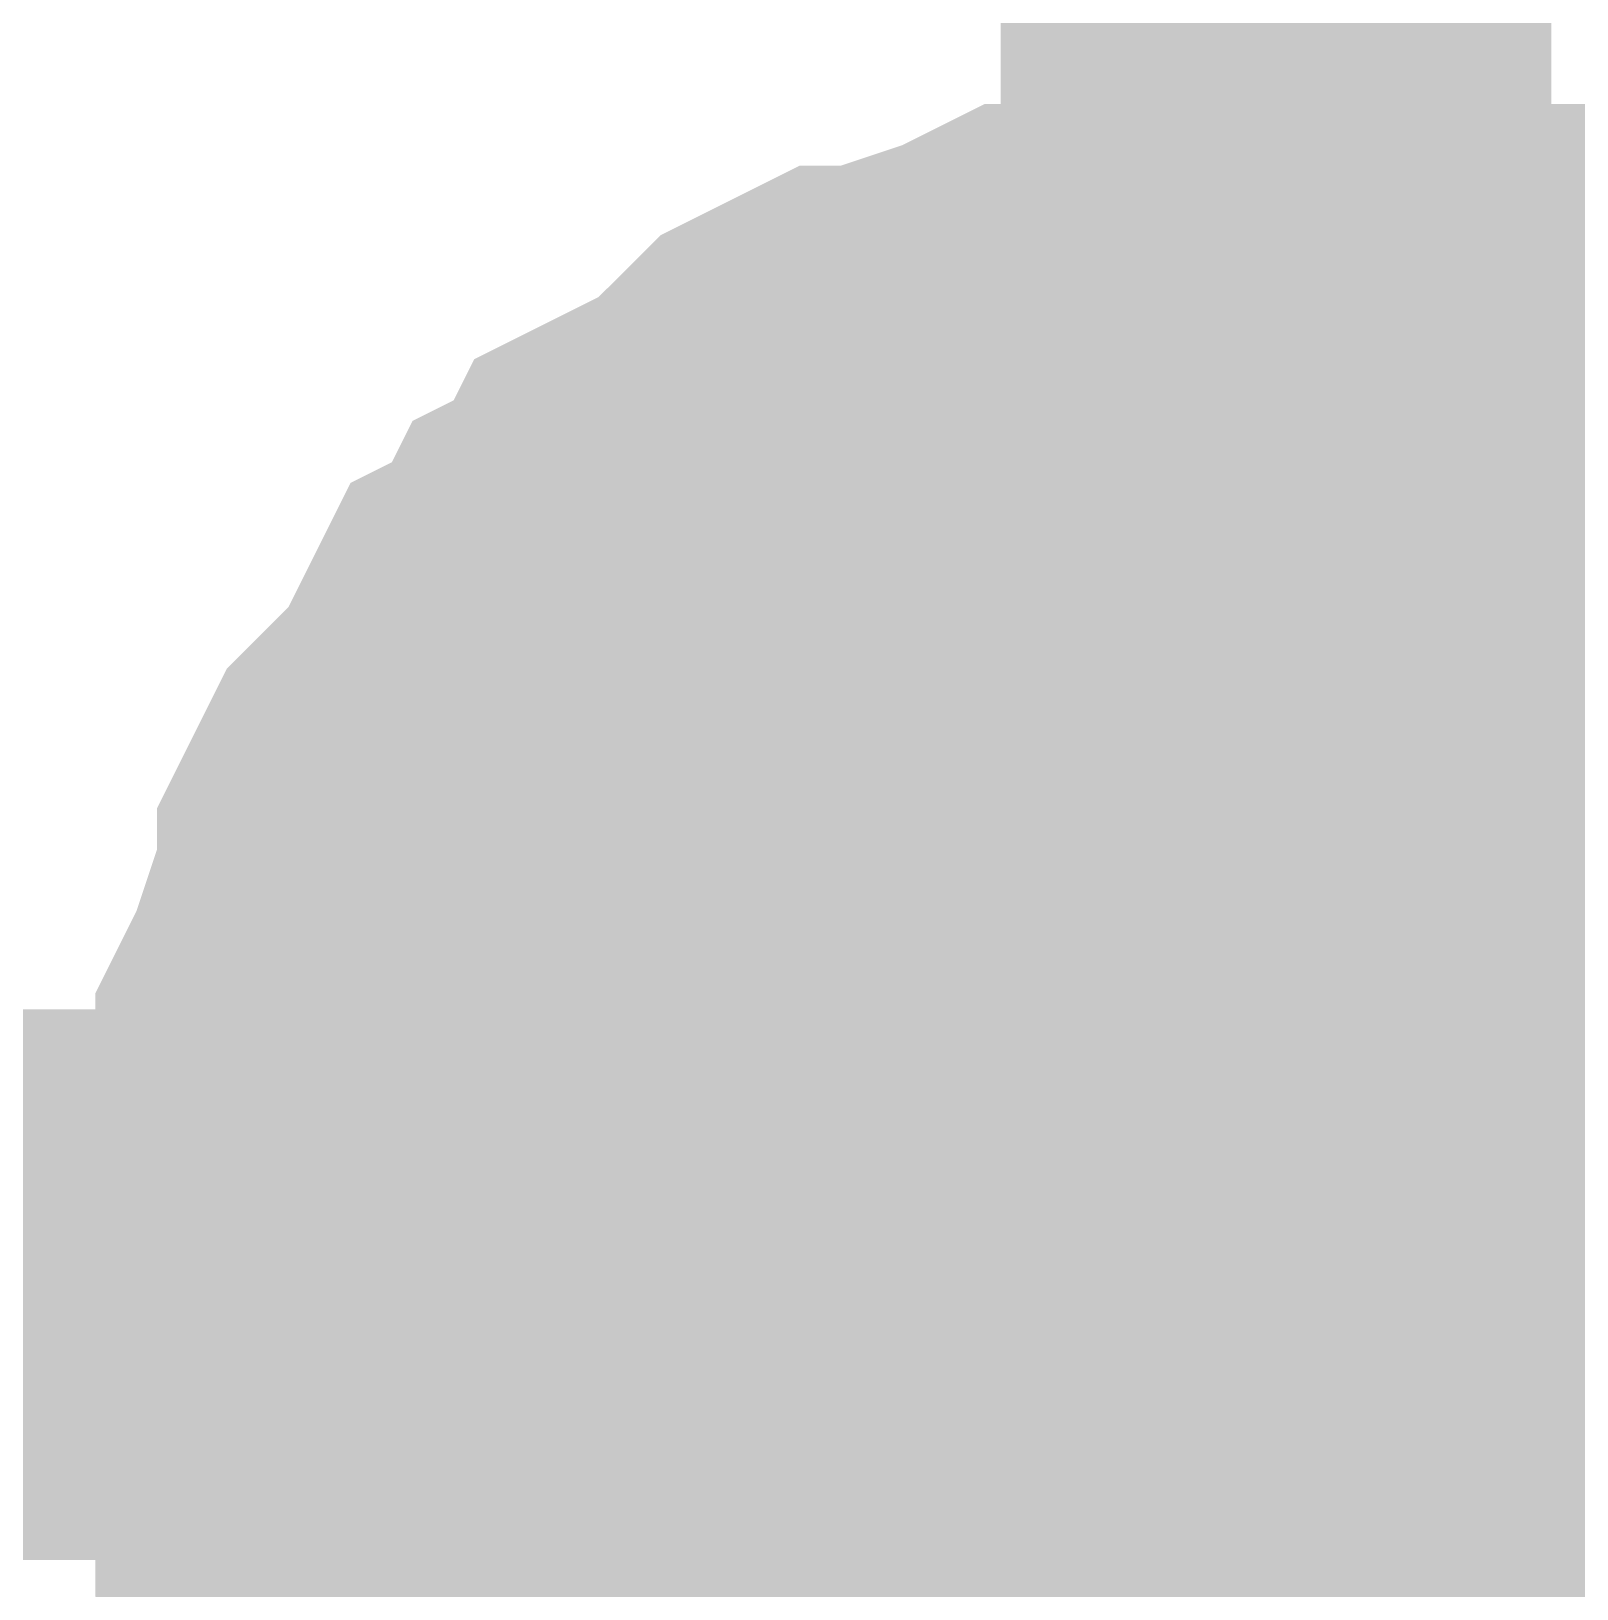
# Model space of a CAD drawing. Header units: millimetres. Extents: x 0 to 800, y 0 to 567.
# Drawn here: x 333.216 to 334.058, y 458.617 to 459.465 of the extents above; entities that cross this region are included whole.
import ezdxf

# ---------------------------------------------------------------- set-up
doc = ezdxf.new("R2010")
doc.units = ezdxf.units.MM
doc.layers.add('Sheet', color=255, linetype='Continuous')

msp = doc.modelspace()

# ---------------------------------------------------------------- linework, layer by layer
at = {"layer": 'Sheet'}
for points, const_width in [([(287.62833, 487.00517), (314.08181, 487.00517), (314.08181, 458.78273), (322.8399, 458.78273), (328.17092, 458.78273), (333.89392, 458.78273)], 0.29972), ([(333.89392, 463.85605), (333.89392, 458.78273)], 0.29972), ([(333.38993, 458.78273), (333.38993, 458.80513), (333.38993, 458.83873), (333.40113, 458.86112), (333.40113, 458.88352), (333.40113, 458.90592), (333.41233, 458.92832), (333.42353, 458.96192), (333.43473, 458.98432), (333.43473, 459.00672), (333.44593, 459.02912), (333.45713, 459.04031), (333.47953, 459.06271), (333.49073, 459.08511), (333.50193, 459.10751), (333.52433, 459.11871), (333.53553, 459.14111), (333.55793, 459.15231), (333.56913, 459.17471), (333.59153, 459.18591), (333.61392, 459.19711), (333.63632, 459.2195), (333.64752, 459.2307), (333.66992, 459.2419), (333.69232, 459.2419), (333.71472, 459.2531), (333.74832, 459.2643), (333.77072, 459.2755), (333.79312, 459.2755), (333.81552, 459.2755), (333.83792, 459.2867), (333.87152, 459.2867), (333.89392, 459.2867)], 0.29972), ([(333.38993, 458.78273), (333.38993, 458.80513), (333.38993, 458.83873), (333.40113, 458.86112), (333.40113, 458.88352), (333.40113, 458.90592), (333.41233, 458.92832), (333.42353, 458.96192), (333.43473, 458.98432), (333.43473, 459.00672), (333.44593, 459.02912), (333.45713, 459.04031), (333.47953, 459.06271), (333.49073, 459.08511), (333.50193, 459.10751), (333.52433, 459.11871), (333.53553, 459.14111), (333.55793, 459.15231), (333.56913, 459.17471), (333.59153, 459.18591), (333.61392, 459.19711), (333.63632, 459.2195), (333.64752, 459.2307), (333.66992, 459.2419), (333.69232, 459.2419), (333.71472, 459.2531), (333.74832, 459.2643), (333.77072, 459.2755), (333.79312, 459.2755), (333.81552, 459.2755), (333.83792, 459.2867), (333.87152, 459.2867), (333.89392, 459.2867)], 0.29972), ([(333.38993, 458.78273), (333.38993, 458.80513), (333.38993, 458.83873), (333.40113, 458.86112), (333.40113, 458.88352), (333.40113, 458.90592), (333.41233, 458.92832), (333.42353, 458.96192), (333.43473, 458.98432), (333.43473, 459.00672), (333.44593, 459.02912), (333.45713, 459.04031), (333.47953, 459.06271), (333.49073, 459.08511), (333.50193, 459.10751), (333.52433, 459.11871), (333.53553, 459.14111), (333.55793, 459.15231), (333.56913, 459.17471), (333.59153, 459.18591), (333.61392, 459.19711), (333.63632, 459.2195), (333.64752, 459.2307), (333.66992, 459.2419), (333.69232, 459.2419), (333.71472, 459.2531), (333.74832, 459.2643), (333.77072, 459.2755), (333.79312, 459.2755), (333.81552, 459.2755), (333.83792, 459.2867), (333.87152, 459.2867), (333.89392, 459.2867)], 0.29972), ([(333.38993, 458.78273), (333.38993, 458.80513), (333.38993, 458.83873), (333.40113, 458.86112), (333.40113, 458.88352), (333.40113, 458.90592), (333.41233, 458.92832), (333.42353, 458.96192), (333.43473, 458.98432), (333.43473, 459.00672), (333.44593, 459.02912), (333.45713, 459.04031), (333.47953, 459.06271), (333.49073, 459.08511), (333.50193, 459.10751), (333.52433, 459.11871), (333.53553, 459.14111), (333.55793, 459.15231), (333.56913, 459.17471), (333.59153, 459.18591), (333.61392, 459.19711), (333.63632, 459.2195), (333.64752, 459.2307), (333.66992, 459.2419), (333.69232, 459.2419), (333.71472, 459.2531), (333.74832, 459.2643), (333.77072, 459.2755), (333.79312, 459.2755), (333.81552, 459.2755), (333.83792, 459.2867), (333.87152, 459.2867), (333.89392, 459.2867)], 0.29972), ([(333.38993, 458.78273), (333.38993, 458.80513), (333.38993, 458.83873), (333.40113, 458.86112), (333.40113, 458.88352), (333.40113, 458.90592), (333.41233, 458.92832), (333.42353, 458.96192), (333.43473, 458.98432), (333.43473, 459.00672), (333.44593, 459.02912), (333.45713, 459.04031), (333.47953, 459.06271), (333.49073, 459.08511), (333.50193, 459.10751), (333.52433, 459.11871), (333.53553, 459.14111), (333.55793, 459.15231), (333.56913, 459.17471), (333.59153, 459.18591), (333.61392, 459.19711), (333.63632, 459.2195), (333.64752, 459.2307), (333.66992, 459.2419), (333.69232, 459.2419), (333.71472, 459.2531), (333.74832, 459.2643), (333.77072, 459.2755), (333.79312, 459.2755), (333.81552, 459.2755), (333.83792, 459.2867), (333.87152, 459.2867), (333.89392, 459.2867)], 0.29972), ([(333.38993, 458.78273), (333.38993, 458.80513), (333.38993, 458.83873), (333.40113, 458.86112), (333.40113, 458.88352), (333.40113, 458.90592), (333.41233, 458.92832), (333.42353, 458.96192), (333.43473, 458.98432), (333.43473, 459.00672), (333.44593, 459.02912), (333.45713, 459.04031), (333.47953, 459.06271), (333.49073, 459.08511), (333.50193, 459.10751), (333.52433, 459.11871), (333.53553, 459.14111), (333.55793, 459.15231), (333.56913, 459.17471), (333.59153, 459.18591), (333.61392, 459.19711), (333.63632, 459.2195), (333.64752, 459.2307), (333.66992, 459.2419), (333.69232, 459.2419), (333.71472, 459.2531), (333.74832, 459.2643), (333.77072, 459.2755), (333.79312, 459.2755), (333.81552, 459.2755), (333.83792, 459.2867), (333.87152, 459.2867), (333.89392, 459.2867)], 0.29972), ([(333.38993, 458.78273), (333.38993, 458.80513), (333.38993, 458.83873), (333.40113, 458.86112), (333.40113, 458.88352), (333.40113, 458.90592), (333.41233, 458.92832), (333.42353, 458.96192), (333.43473, 458.98432), (333.43473, 459.00672), (333.44593, 459.02912), (333.45713, 459.04031), (333.47953, 459.06271), (333.49073, 459.08511), (333.50193, 459.10751), (333.52433, 459.11871), (333.53553, 459.14111), (333.55793, 459.15231), (333.56913, 459.17471), (333.59153, 459.18591), (333.61392, 459.19711), (333.63632, 459.2195), (333.64752, 459.2307), (333.66992, 459.2419), (333.69232, 459.2419), (333.71472, 459.2531), (333.74832, 459.2643), (333.77072, 459.2755), (333.79312, 459.2755), (333.81552, 459.2755), (333.83792, 459.2867), (333.87152, 459.2867), (333.89392, 459.2867)], 0.29972), ([(333.38993, 458.78273), (333.38993, 458.80513), (333.38993, 458.83873), (333.40113, 458.86112), (333.40113, 458.88352), (333.40113, 458.90592), (333.41233, 458.92832), (333.42353, 458.96192), (333.43473, 458.98432), (333.43473, 459.00672), (333.44593, 459.02912), (333.45713, 459.04031), (333.47953, 459.06271), (333.49073, 459.08511), (333.50193, 459.10751), (333.52433, 459.11871), (333.53553, 459.14111), (333.55793, 459.15231), (333.56913, 459.17471), (333.59153, 459.18591), (333.61392, 459.19711), (333.63632, 459.2195), (333.64752, 459.2307), (333.66992, 459.2419), (333.69232, 459.2419), (333.71472, 459.2531), (333.74832, 459.2643), (333.77072, 459.2755), (333.79312, 459.2755), (333.81552, 459.2755), (333.83792, 459.2867), (333.87152, 459.2867), (333.89392, 459.2867)], 0.29972), ([(333.38993, 458.78273), (333.38993, 458.80513), (333.38993, 458.83873), (333.40113, 458.86112), (333.40113, 458.88352), (333.40113, 458.90592), (333.41233, 458.92832), (333.42353, 458.96192), (333.43473, 458.98432), (333.43473, 459.00672), (333.44593, 459.02912), (333.45713, 459.04031), (333.47953, 459.06271), (333.49073, 459.08511), (333.50193, 459.10751), (333.52433, 459.11871), (333.53553, 459.14111), (333.55793, 459.15231), (333.56913, 459.17471), (333.59153, 459.18591), (333.61392, 459.19711), (333.63632, 459.2195), (333.64752, 459.2307), (333.66992, 459.2419), (333.69232, 459.2419), (333.71472, 459.2531), (333.74832, 459.2643), (333.77072, 459.2755), (333.79312, 459.2755), (333.81552, 459.2755), (333.83792, 459.2867), (333.87152, 459.2867), (333.89392, 459.2867)], 0.29972), ([(333.89392, 459.2867), (333.89392, 459.2867)], 0.29972), ([(333.89392, 459.2867), (333.91631, 459.2867), (333.94991, 459.2867), (333.97231, 459.2755), (333.99471, 459.2755), (334.02831, 459.2755), (334.05071, 459.2643), (334.07311, 459.2531), (334.09551, 459.2419), (334.11791, 459.2419), (334.14031, 459.2307), (334.16271, 459.2195), (334.1851, 459.19711), (334.2075, 459.18591), (334.2299, 459.17471)], 0.29972), ([(333.89392, 459.2867), (333.89392, 459.2867)], 0.29972), ([(333.89392, 459.2867), (333.91631, 459.2867), (333.94991, 459.2867), (333.97231, 459.2755), (333.99471, 459.2755), (334.02831, 459.2755), (334.05071, 459.2643), (334.07311, 459.2531), (334.09551, 459.2419), (334.11791, 459.2419), (334.14031, 459.2307), (334.16271, 459.2195), (334.1851, 459.19711), (334.2075, 459.18591), (334.2299, 459.17471)], 0.29972), ([(333.89392, 459.2867), (333.89392, 459.2867)], 0.29972), ([(333.89392, 459.2867), (333.91631, 459.2867), (333.94991, 459.2867), (333.97231, 459.2755), (333.99471, 459.2755), (334.02831, 459.2755), (334.05071, 459.2643), (334.07311, 459.2531), (334.09551, 459.2419), (334.11791, 459.2419), (334.14031, 459.2307), (334.16271, 459.2195), (334.1851, 459.19711), (334.2075, 459.18591), (334.2299, 459.17471)], 0.29972), ([(333.89392, 459.2867), (333.89392, 459.2867)], 0.29972), ([(333.89392, 459.2867), (333.91631, 459.2867), (333.94991, 459.2867), (333.97231, 459.2755), (333.99471, 459.2755), (334.02831, 459.2755), (334.05071, 459.2643), (334.07311, 459.2531), (334.09551, 459.2419), (334.11791, 459.2419), (334.14031, 459.2307), (334.16271, 459.2195), (334.1851, 459.19711), (334.2075, 459.18591), (334.2299, 459.17471)], 0.29972), ([(333.89392, 459.2867), (333.89392, 459.2867)], 0.29972), ([(333.89392, 459.2867), (333.91631, 459.2867), (333.94991, 459.2867), (333.97231, 459.2755), (333.99471, 459.2755), (334.02831, 459.2755), (334.05071, 459.2643), (334.07311, 459.2531), (334.09551, 459.2419), (334.11791, 459.2419), (334.14031, 459.2307), (334.16271, 459.2195), (334.1851, 459.19711), (334.2075, 459.18591), (334.2299, 459.17471)], 0.29972), ([(333.89392, 459.2867), (333.89392, 459.2867)], 0.29972), ([(333.89392, 459.2867), (333.91631, 459.2867), (333.94991, 459.2867), (333.97231, 459.2755), (333.99471, 459.2755), (334.02831, 459.2755), (334.05071, 459.2643), (334.07311, 459.2531), (334.09551, 459.2419), (334.11791, 459.2419), (334.14031, 459.2307), (334.16271, 459.2195), (334.1851, 459.19711), (334.2075, 459.18591), (334.2299, 459.17471)], 0.29972), ([(333.89392, 459.2867), (333.89392, 459.2867)], 0.29972), ([(333.89392, 459.2867), (333.91631, 459.2867), (333.94991, 459.2867), (333.97231, 459.2755), (333.99471, 459.2755), (334.02831, 459.2755), (334.05071, 459.2643), (334.07311, 459.2531), (334.09551, 459.2419), (334.11791, 459.2419), (334.14031, 459.2307), (334.16271, 459.2195), (334.1851, 459.19711), (334.2075, 459.18591), (334.2299, 459.17471)], 0.29972), ([(333.89392, 459.2867), (333.89392, 459.2867)], 0.29972), ([(333.89392, 459.2867), (333.91631, 459.2867), (333.94991, 459.2867), (333.97231, 459.2755), (333.99471, 459.2755), (334.02831, 459.2755), (334.05071, 459.2643), (334.07311, 459.2531), (334.09551, 459.2419), (334.11791, 459.2419), (334.14031, 459.2307), (334.16271, 459.2195), (334.1851, 459.19711), (334.2075, 459.18591), (334.2299, 459.17471)], 0.29972), ([(333.89392, 459.2867), (333.89392, 459.2867)], 0.29972), ([(333.89392, 459.2867), (333.91631, 459.2867), (333.94991, 459.2867), (333.97231, 459.2755), (333.99471, 459.2755), (334.02831, 459.2755), (334.05071, 459.2643), (334.07311, 459.2531), (334.09551, 459.2419), (334.11791, 459.2419), (334.14031, 459.2307), (334.16271, 459.2195), (334.1851, 459.19711), (334.2075, 459.18591), (334.2299, 459.17471)], 0.29972), ([(333.38993, 458.78273), (333.38993, 458.80513), (333.38993, 458.83873), (333.40113, 458.86112), (333.40113, 458.88352), (333.40113, 458.90592), (333.41233, 458.92832), (333.42353, 458.96192), (333.43473, 458.98432), (333.43473, 459.00672), (333.44593, 459.02912), (333.45713, 459.04031), (333.47953, 459.06271), (333.49073, 459.08511), (333.50193, 459.10751), (333.52433, 459.11871), (333.53553, 459.14111), (333.55793, 459.15231), (333.56913, 459.17471), (333.59153, 459.18591), (333.61392, 459.19711), (333.63632, 459.2195), (333.64752, 459.2307), (333.66992, 459.2419), (333.69232, 459.2419), (333.71472, 459.2531), (333.74832, 459.2643), (333.77072, 459.2755), (333.79312, 459.2755), (333.81552, 459.2755), (333.83792, 459.2867), (333.87152, 459.2867), (333.89392, 459.2867)], 0.09906), ([(333.38993, 458.78273), (333.38993, 458.80513), (333.38993, 458.83873), (333.40113, 458.86112), (333.40113, 458.88352), (333.40113, 458.90592), (333.41233, 458.92832), (333.42353, 458.96192), (333.43473, 458.98432), (333.43473, 459.00672), (333.44593, 459.02912), (333.45713, 459.04031), (333.47953, 459.06271), (333.49073, 459.08511), (333.50193, 459.10751), (333.52433, 459.11871), (333.53553, 459.14111), (333.55793, 459.15231), (333.56913, 459.17471), (333.59153, 459.18591), (333.61392, 459.19711), (333.63632, 459.2195), (333.64752, 459.2307), (333.66992, 459.2419), (333.69232, 459.2419), (333.71472, 459.2531), (333.74832, 459.2643), (333.77072, 459.2755), (333.79312, 459.2755), (333.81552, 459.2755), (333.83792, 459.2867), (333.87152, 459.2867), (333.89392, 459.2867)], 0.09906), ([(333.38993, 458.78273), (333.38993, 458.80513), (333.38993, 458.83873), (333.40113, 458.86112), (333.40113, 458.88352), (333.40113, 458.90592), (333.41233, 458.92832), (333.42353, 458.96192), (333.43473, 458.98432), (333.43473, 459.00672), (333.44593, 459.02912), (333.45713, 459.04031), (333.47953, 459.06271), (333.49073, 459.08511), (333.50193, 459.10751), (333.52433, 459.11871), (333.53553, 459.14111), (333.55793, 459.15231), (333.56913, 459.17471), (333.59153, 459.18591), (333.61392, 459.19711), (333.63632, 459.2195), (333.64752, 459.2307), (333.66992, 459.2419), (333.69232, 459.2419), (333.71472, 459.2531), (333.74832, 459.2643), (333.77072, 459.2755), (333.79312, 459.2755), (333.81552, 459.2755), (333.83792, 459.2867), (333.87152, 459.2867), (333.89392, 459.2867)], 0.09906), ([(333.38993, 458.78273), (333.38993, 458.80513), (333.38993, 458.83873), (333.40113, 458.86112), (333.40113, 458.88352), (333.40113, 458.90592), (333.41233, 458.92832), (333.42353, 458.96192), (333.43473, 458.98432), (333.43473, 459.00672), (333.44593, 459.02912), (333.45713, 459.04031), (333.47953, 459.06271), (333.49073, 459.08511), (333.50193, 459.10751), (333.52433, 459.11871), (333.53553, 459.14111), (333.55793, 459.15231), (333.56913, 459.17471), (333.59153, 459.18591), (333.61392, 459.19711), (333.63632, 459.2195), (333.64752, 459.2307), (333.66992, 459.2419), (333.69232, 459.2419), (333.71472, 459.2531), (333.74832, 459.2643), (333.77072, 459.2755), (333.79312, 459.2755), (333.81552, 459.2755), (333.83792, 459.2867), (333.87152, 459.2867), (333.89392, 459.2867)], 0.09906), ([(333.38993, 458.78273), (333.38993, 458.80513), (333.38993, 458.83873), (333.40113, 458.86112), (333.40113, 458.88352), (333.40113, 458.90592), (333.41233, 458.92832), (333.42353, 458.96192), (333.43473, 458.98432), (333.43473, 459.00672), (333.44593, 459.02912), (333.45713, 459.04031), (333.47953, 459.06271), (333.49073, 459.08511), (333.50193, 459.10751), (333.52433, 459.11871), (333.53553, 459.14111), (333.55793, 459.15231), (333.56913, 459.17471), (333.59153, 459.18591), (333.61392, 459.19711), (333.63632, 459.2195), (333.64752, 459.2307), (333.66992, 459.2419), (333.69232, 459.2419), (333.71472, 459.2531), (333.74832, 459.2643), (333.77072, 459.2755), (333.79312, 459.2755), (333.81552, 459.2755), (333.83792, 459.2867), (333.87152, 459.2867), (333.89392, 459.2867)], 0.09906), ([(333.38993, 458.78273), (333.38993, 458.80513), (333.38993, 458.83873), (333.40113, 458.86112), (333.40113, 458.88352), (333.40113, 458.90592), (333.41233, 458.92832), (333.42353, 458.96192), (333.43473, 458.98432), (333.43473, 459.00672), (333.44593, 459.02912), (333.45713, 459.04031), (333.47953, 459.06271), (333.49073, 459.08511), (333.50193, 459.10751), (333.52433, 459.11871), (333.53553, 459.14111), (333.55793, 459.15231), (333.56913, 459.17471), (333.59153, 459.18591), (333.61392, 459.19711), (333.63632, 459.2195), (333.64752, 459.2307), (333.66992, 459.2419), (333.69232, 459.2419), (333.71472, 459.2531), (333.74832, 459.2643), (333.77072, 459.2755), (333.79312, 459.2755), (333.81552, 459.2755), (333.83792, 459.2867), (333.87152, 459.2867), (333.89392, 459.2867)], 0.09906), ([(333.38993, 458.78273), (333.38993, 458.80513), (333.38993, 458.83873), (333.40113, 458.86112), (333.40113, 458.88352), (333.40113, 458.90592), (333.41233, 458.92832), (333.42353, 458.96192), (333.43473, 458.98432), (333.43473, 459.00672), (333.44593, 459.02912), (333.45713, 459.04031), (333.47953, 459.06271), (333.49073, 459.08511), (333.50193, 459.10751), (333.52433, 459.11871), (333.53553, 459.14111), (333.55793, 459.15231), (333.56913, 459.17471), (333.59153, 459.18591), (333.61392, 459.19711), (333.63632, 459.2195), (333.64752, 459.2307), (333.66992, 459.2419), (333.69232, 459.2419), (333.71472, 459.2531), (333.74832, 459.2643), (333.77072, 459.2755), (333.79312, 459.2755), (333.81552, 459.2755), (333.83792, 459.2867), (333.87152, 459.2867), (333.89392, 459.2867)], 0.09906), ([(333.38993, 458.78273), (333.38993, 458.80513), (333.38993, 458.83873), (333.40113, 458.86112), (333.40113, 458.88352), (333.40113, 458.90592), (333.41233, 458.92832), (333.42353, 458.96192), (333.43473, 458.98432), (333.43473, 459.00672), (333.44593, 459.02912), (333.45713, 459.04031), (333.47953, 459.06271), (333.49073, 459.08511), (333.50193, 459.10751), (333.52433, 459.11871), (333.53553, 459.14111), (333.55793, 459.15231), (333.56913, 459.17471), (333.59153, 459.18591), (333.61392, 459.19711), (333.63632, 459.2195), (333.64752, 459.2307), (333.66992, 459.2419), (333.69232, 459.2419), (333.71472, 459.2531), (333.74832, 459.2643), (333.77072, 459.2755), (333.79312, 459.2755), (333.81552, 459.2755), (333.83792, 459.2867), (333.87152, 459.2867), (333.89392, 459.2867)], 0.09906), ([(333.38993, 458.78273), (333.38993, 458.80513), (333.38993, 458.83873), (333.40113, 458.86112), (333.40113, 458.88352), (333.40113, 458.90592), (333.41233, 458.92832), (333.42353, 458.96192), (333.43473, 458.98432), (333.43473, 459.00672), (333.44593, 459.02912), (333.45713, 459.04031), (333.47953, 459.06271), (333.49073, 459.08511), (333.50193, 459.10751), (333.52433, 459.11871), (333.53553, 459.14111), (333.55793, 459.15231), (333.56913, 459.17471), (333.59153, 459.18591), (333.61392, 459.19711), (333.63632, 459.2195), (333.64752, 459.2307), (333.66992, 459.2419), (333.69232, 459.2419), (333.71472, 459.2531), (333.74832, 459.2643), (333.77072, 459.2755), (333.79312, 459.2755), (333.81552, 459.2755), (333.83792, 459.2867), (333.87152, 459.2867), (333.89392, 459.2867)], 0.09906), ([(333.89392, 459.2867), (333.89392, 459.2867)], 0.09906), ([(333.89392, 459.2867), (333.91631, 459.2867), (333.94991, 459.2867), (333.97231, 459.2755), (333.99471, 459.2755), (334.02831, 459.2755), (334.05071, 459.2643), (334.07311, 459.2531), (334.09551, 459.2419), (334.11791, 459.2419)], 0.09906), ([(333.89392, 459.2867), (333.89392, 459.2867)], 0.09906), ([(333.89392, 459.2867), (333.91631, 459.2867), (333.94991, 459.2867), (333.97231, 459.2755), (333.99471, 459.2755), (334.02831, 459.2755), (334.05071, 459.2643), (334.07311, 459.2531), (334.09551, 459.2419), (334.11791, 459.2419)], 0.09906), ([(333.89392, 459.2867), (333.89392, 459.2867)], 0.09906), ([(333.89392, 459.2867), (333.91631, 459.2867), (333.94991, 459.2867), (333.97231, 459.2755), (333.99471, 459.2755), (334.02831, 459.2755), (334.05071, 459.2643), (334.07311, 459.2531), (334.09551, 459.2419), (334.11791, 459.2419)], 0.09906), ([(333.89392, 459.2867), (333.89392, 459.2867)], 0.09906), ([(333.89392, 459.2867), (333.91631, 459.2867), (333.94991, 459.2867), (333.97231, 459.2755), (333.99471, 459.2755), (334.02831, 459.2755), (334.05071, 459.2643), (334.07311, 459.2531), (334.09551, 459.2419), (334.11791, 459.2419)], 0.09906), ([(333.89392, 459.2867), (333.89392, 459.2867)], 0.09906), ([(333.89392, 459.2867), (333.91631, 459.2867), (333.94991, 459.2867), (333.97231, 459.2755), (333.99471, 459.2755), (334.02831, 459.2755), (334.05071, 459.2643), (334.07311, 459.2531), (334.09551, 459.2419), (334.11791, 459.2419)], 0.09906), ([(333.89392, 459.2867), (333.89392, 459.2867)], 0.09906), ([(333.89392, 459.2867), (333.91631, 459.2867), (333.94991, 459.2867), (333.97231, 459.2755), (333.99471, 459.2755), (334.02831, 459.2755), (334.05071, 459.2643), (334.07311, 459.2531), (334.09551, 459.2419), (334.11791, 459.2419)], 0.09906), ([(333.89392, 459.2867), (333.89392, 459.2867)], 0.09906), ([(333.89392, 459.2867), (333.91631, 459.2867), (333.94991, 459.2867), (333.97231, 459.2755), (333.99471, 459.2755), (334.02831, 459.2755), (334.05071, 459.2643), (334.07311, 459.2531), (334.09551, 459.2419), (334.11791, 459.2419)], 0.09906), ([(333.89392, 459.2867), (333.89392, 459.2867)], 0.09906), ([(333.89392, 459.2867), (333.91631, 459.2867), (333.94991, 459.2867), (333.97231, 459.2755), (333.99471, 459.2755), (334.02831, 459.2755), (334.05071, 459.2643), (334.07311, 459.2531), (334.09551, 459.2419), (334.11791, 459.2419)], 0.09906), ([(333.89392, 459.2867), (333.89392, 459.2867)], 0.09906), ([(333.89392, 459.2867), (333.91631, 459.2867), (333.94991, 459.2867), (333.97231, 459.2755), (333.99471, 459.2755), (334.02831, 459.2755), (334.05071, 459.2643), (334.07311, 459.2531), (334.09551, 459.2419), (334.11791, 459.2419)], 0.09906), ([(333.50193, 458.44675), (333.49073, 458.46915), (333.47953, 458.49155), (333.45713, 458.51394), (333.44593, 458.53634), (333.43473, 458.55874), (333.43473, 458.58114), (333.42353, 458.60354), (333.41233, 458.62594), (333.40113, 458.64834), (333.40113, 458.68193), (333.40113, 458.70433), (333.38993, 458.72673), (333.38993, 458.76033), (333.38993, 458.78273)], 0.29972), ([(333.38993, 458.78273), (333.38993, 458.78273)], 0.29972), ([(333.50193, 458.44675), (333.49073, 458.46915), (333.47953, 458.49155), (333.45713, 458.51394), (333.44593, 458.53634), (333.43473, 458.55874), (333.43473, 458.58114), (333.42353, 458.60354), (333.41233, 458.62594), (333.40113, 458.64834), (333.40113, 458.68193), (333.40113, 458.70433), (333.38993, 458.72673), (333.38993, 458.76033), (333.38993, 458.78273)], 0.29972), ([(333.38993, 458.78273), (333.38993, 458.78273)], 0.29972), ([(333.50193, 458.44675), (333.49073, 458.46915), (333.47953, 458.49155), (333.45713, 458.51394), (333.44593, 458.53634), (333.43473, 458.55874), (333.43473, 458.58114), (333.42353, 458.60354), (333.41233, 458.62594), (333.40113, 458.64834), (333.40113, 458.68193), (333.40113, 458.70433), (333.38993, 458.72673), (333.38993, 458.76033), (333.38993, 458.78273)], 0.29972), ([(333.38993, 458.78273), (333.38993, 458.78273)], 0.29972), ([(333.50193, 458.44675), (333.49073, 458.46915), (333.47953, 458.49155), (333.45713, 458.51394), (333.44593, 458.53634), (333.43473, 458.55874), (333.43473, 458.58114), (333.42353, 458.60354), (333.41233, 458.62594), (333.40113, 458.64834), (333.40113, 458.68193), (333.40113, 458.70433), (333.38993, 458.72673), (333.38993, 458.76033), (333.38993, 458.78273)], 0.29972), ([(333.38993, 458.78273), (333.38993, 458.78273)], 0.29972), ([(333.50193, 458.44675), (333.49073, 458.46915), (333.47953, 458.49155), (333.45713, 458.51394), (333.44593, 458.53634), (333.43473, 458.55874), (333.43473, 458.58114), (333.42353, 458.60354), (333.41233, 458.62594), (333.40113, 458.64834), (333.40113, 458.68193), (333.40113, 458.70433), (333.38993, 458.72673), (333.38993, 458.76033), (333.38993, 458.78273)], 0.29972), ([(333.38993, 458.78273), (333.38993, 458.78273)], 0.29972), ([(333.50193, 458.44675), (333.49073, 458.46915), (333.47953, 458.49155), (333.45713, 458.51394), (333.44593, 458.53634), (333.43473, 458.55874), (333.43473, 458.58114), (333.42353, 458.60354), (333.41233, 458.62594), (333.40113, 458.64834), (333.40113, 458.68193), (333.40113, 458.70433), (333.38993, 458.72673), (333.38993, 458.76033), (333.38993, 458.78273)], 0.29972), ([(333.38993, 458.78273), (333.38993, 458.78273)], 0.29972), ([(333.50193, 458.44675), (333.49073, 458.46915), (333.47953, 458.49155), (333.45713, 458.51394), (333.44593, 458.53634), (333.43473, 458.55874), (333.43473, 458.58114), (333.42353, 458.60354), (333.41233, 458.62594), (333.40113, 458.64834), (333.40113, 458.68193), (333.40113, 458.70433), (333.38993, 458.72673), (333.38993, 458.76033), (333.38993, 458.78273)], 0.29972), ([(333.38993, 458.78273), (333.38993, 458.78273)], 0.29972), ([(333.50193, 458.44675), (333.49073, 458.46915), (333.47953, 458.49155), (333.45713, 458.51394), (333.44593, 458.53634), (333.43473, 458.55874), (333.43473, 458.58114), (333.42353, 458.60354), (333.41233, 458.62594), (333.40113, 458.64834), (333.40113, 458.68193), (333.40113, 458.70433), (333.38993, 458.72673), (333.38993, 458.76033), (333.38993, 458.78273)], 0.29972), ([(333.38993, 458.78273), (333.38993, 458.78273)], 0.29972), ([(333.50193, 458.44675), (333.49073, 458.46915), (333.47953, 458.49155), (333.45713, 458.51394), (333.44593, 458.53634), (333.43473, 458.55874), (333.43473, 458.58114), (333.42353, 458.60354), (333.41233, 458.62594), (333.40113, 458.64834), (333.40113, 458.68193), (333.40113, 458.70433), (333.38993, 458.72673), (333.38993, 458.76033), (333.38993, 458.78273)], 0.29972), ([(333.38993, 458.78273), (333.38993, 458.78273)], 0.29972), ([(333.89392, 458.78273), (333.89392, 454.45977)], 0.29972), ([(333.89392, 458.78273), (340.50168, 458.78273)], 0.29972), ([(333.43473, 458.55874), (333.43473, 458.58114), (333.42353, 458.60354), (333.41233, 458.62594), (333.40113, 458.64834), (333.40113, 458.68193), (333.40113, 458.70433), (333.38993, 458.72673), (333.38993, 458.76033), (333.38993, 458.78273)], 0.09906), ([(333.38993, 458.78273), (333.38993, 458.78273)], 0.09906), ([(333.43473, 458.55874), (333.43473, 458.58114), (333.42353, 458.60354), (333.41233, 458.62594), (333.40113, 458.64834), (333.40113, 458.68193), (333.40113, 458.70433), (333.38993, 458.72673), (333.38993, 458.76033), (333.38993, 458.78273)], 0.09906), ([(333.38993, 458.78273), (333.38993, 458.78273)], 0.09906), ([(333.43473, 458.55874), (333.43473, 458.58114), (333.42353, 458.60354), (333.41233, 458.62594), (333.40113, 458.64834), (333.40113, 458.68193), (333.40113, 458.70433), (333.38993, 458.72673), (333.38993, 458.76033), (333.38993, 458.78273)], 0.09906), ([(333.38993, 458.78273), (333.38993, 458.78273)], 0.09906), ([(333.43473, 458.55874), (333.43473, 458.58114), (333.42353, 458.60354), (333.41233, 458.62594), (333.40113, 458.64834), (333.40113, 458.68193), (333.40113, 458.70433), (333.38993, 458.72673), (333.38993, 458.76033), (333.38993, 458.78273)], 0.09906), ([(333.38993, 458.78273), (333.38993, 458.78273)], 0.09906), ([(333.43473, 458.55874), (333.43473, 458.58114), (333.42353, 458.60354), (333.41233, 458.62594), (333.40113, 458.64834), (333.40113, 458.68193), (333.40113, 458.70433), (333.38993, 458.72673), (333.38993, 458.76033), (333.38993, 458.78273)], 0.09906), ([(333.38993, 458.78273), (333.38993, 458.78273)], 0.09906), ([(333.43473, 458.55874), (333.43473, 458.58114), (333.42353, 458.60354), (333.41233, 458.62594), (333.40113, 458.64834), (333.40113, 458.68193), (333.40113, 458.70433), (333.38993, 458.72673), (333.38993, 458.76033), (333.38993, 458.78273)], 0.09906), ([(333.38993, 458.78273), (333.38993, 458.78273)], 0.09906), ([(333.43473, 458.55874), (333.43473, 458.58114), (333.42353, 458.60354), (333.41233, 458.62594), (333.40113, 458.64834), (333.40113, 458.68193), (333.40113, 458.70433), (333.38993, 458.72673), (333.38993, 458.76033), (333.38993, 458.78273)], 0.09906), ([(333.38993, 458.78273), (333.38993, 458.78273)], 0.09906), ([(333.43473, 458.55874), (333.43473, 458.58114), (333.42353, 458.60354), (333.41233, 458.62594), (333.40113, 458.64834), (333.40113, 458.68193), (333.40113, 458.70433), (333.38993, 458.72673), (333.38993, 458.76033), (333.38993, 458.78273)], 0.09906), ([(333.38993, 458.78273), (333.38993, 458.78273)], 0.09906), ([(333.43473, 458.55874), (333.43473, 458.58114), (333.42353, 458.60354), (333.41233, 458.62594), (333.40113, 458.64834), (333.40113, 458.68193), (333.40113, 458.70433), (333.38993, 458.72673), (333.38993, 458.76033), (333.38993, 458.78273)], 0.09906), ([(333.38993, 458.78273), (333.38993, 458.78273)], 0.09906)]:
    msp.add_lwpolyline(points, dxfattribs=dict(at, const_width=const_width))
at = {"layer": 'Sheet', "const_width": 0.508}
msp.add_lwpolyline([(333.64005, 458.78636, 1), (334.14805, 458.78636, 1)], format="xyb", close=True, dxfattribs=at)

doc.saveas('drawing.dxf')
